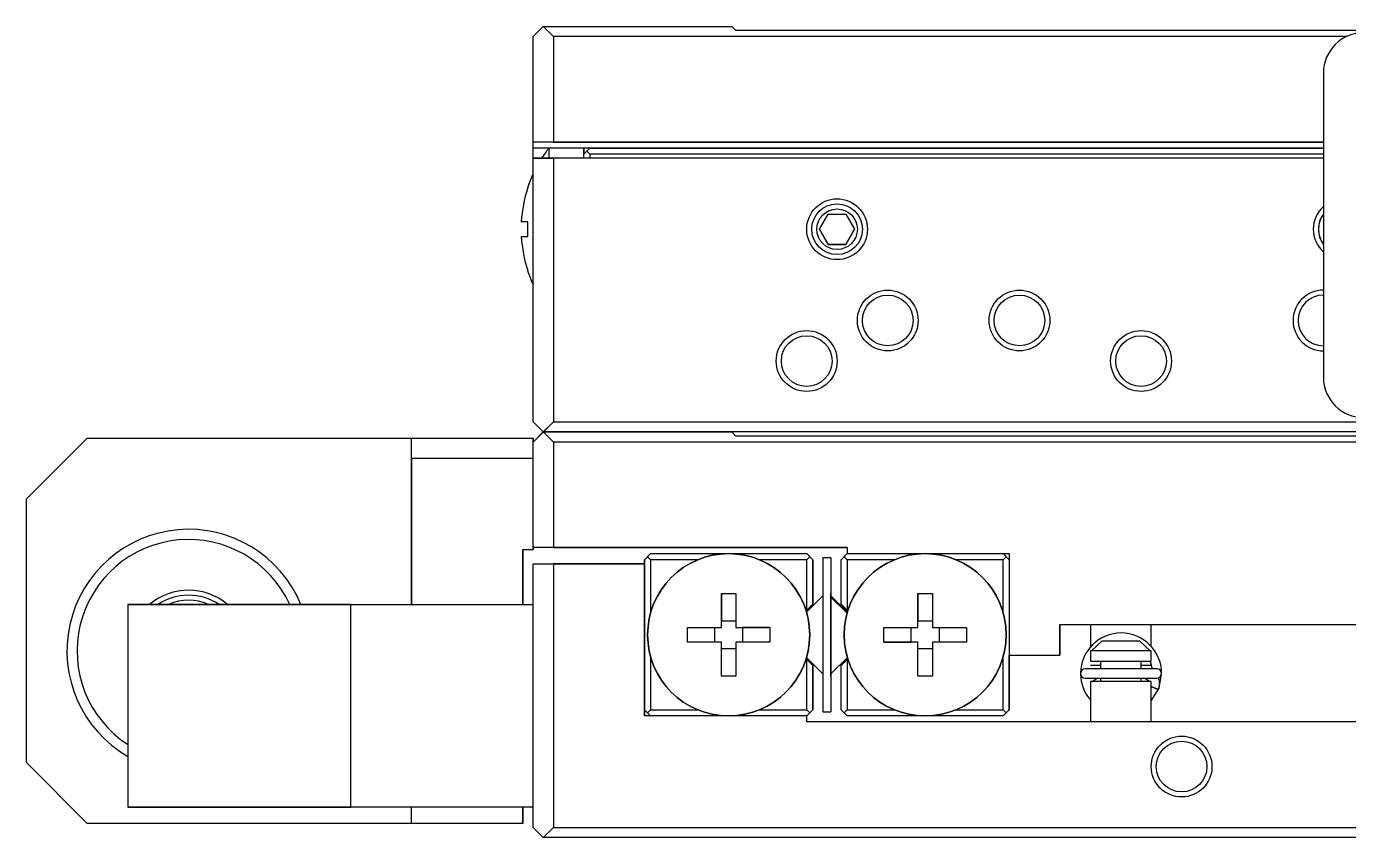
# Model space of a CAD drawing. Extents: x -121 to 391, y -8 to 276.
# Drawn here: x 32.1 to 97.3, y 236 to 276 of the extents above; entities that cross this region are included whole.
import ezdxf

# ---------------------------------------------------------------- set-up
doc = ezdxf.new("R2010")
doc.units = 0
doc.header["$LTSCALE"] = 10
doc.layers.get('0').update_dxf_attribs({"linetype": 'CONTINUOUS'})

msp = doc.modelspace()

# ---------------------------------------------------------------- linework, layer by layer
at = {"color": 7, "linetype": 'CONTINUOUS'}
for p, q in [((57.059176, 275.498501), (57.559176, 275.998501)), ((57.559176, 275.998501), (58.059176, 275.498501)), ((57.559176, 275.998501), (66.859176, 275.998501)), ((67.059176, 275.798501), (66.859176, 275.998501)), ((57.059176, 270.298501), (57.059176, 275.498501)), ((57.059176, 256.498501), (57.059176, 275.498501)), ((57.059176, 256.498501), (57.059176, 275.498501)), ((97.187396, 275.498501), (58.059176, 275.498501)), ((58.059176, 275.498501), (58.059176, 270.298501)), ((127.059176, 275.798501), (67.059176, 275.798501)), ((96.059176, 273.698501), (96.059176, 258.698501)), ((58.059176, 270.298501), (57.059176, 270.298501)), ((57.059176, 269.998501), (57.059176, 270.298501)), ((96.059176, 270.298501), (57.059176, 270.298501)), ((96.059176, 270.298501), (57.059176, 270.298501)), ((58.059176, 270.298501), (96.059176, 270.298501)), ((57.835701, 269.998501), (57.059176, 269.998501)), ((57.059176, 269.498501), (57.059176, 269.998501)), ((96.059176, 269.998501), (57.059176, 269.998501)), ((96.059176, 269.998501), (57.059176, 269.998501)), ((57.059176, 269.498501), (58.059176, 269.498501)), ((57.059176, 256.498501), (57.059176, 269.498501)), ((96.059176, 269.498501), (57.059176, 269.498501)), ((96.059176, 269.498501), (57.059176, 269.498501)), ((57.835701, 269.998501), (57.835701, 269.498501)), ((59.559176, 269.998501), (57.835701, 269.998501)), ((59.559176, 269.998501), (57.835701, 269.998501)), ((58.059176, 269.498501), (58.059176, 256.498501)), ((96.059176, 269.498501), (58.059176, 269.498501)), ((59.559176, 269.998501), (59.559176, 269.698501)), ((59.859176, 269.998501), (59.559176, 269.998501)), ((59.859176, 269.998501), (59.559176, 269.698501)), ((59.559176, 269.498501), (59.559176, 269.998501)), ((59.559176, 269.498501), (59.559176, 269.998501)), ((59.859176, 269.998501), (59.559176, 269.698501)), ((59.709176, 269.848501), (59.559176, 269.698501)), ((59.559176, 269.498501), (59.559176, 269.698501)), ((59.859176, 269.998501), (59.709176, 269.848501)), ((59.859176, 269.698501), (59.709176, 269.848501)), ((59.859176, 269.998501), (96.059176, 269.998501)), ((96.059176, 269.698501), (59.859176, 269.698501)), ((59.859176, 269.698501), (59.859176, 269.498501)), ((56.796594, 268.033932), (56.787545, 268.038345)), ((56.796594, 266.358501), (56.479145, 266.358501)), ((56.796594, 265.638501), (56.796594, 266.358501)), ((71.193151, 265.998501), (71.626163, 266.748501)), ((71.626163, 266.748501), (72.492189, 266.748501)), ((72.492189, 266.748501), (72.925202, 265.998501)), ((56.479145, 265.638501), (56.796594, 265.638501)), ((71.626163, 265.248501), (71.193151, 265.998501)), ((71.193151, 265.998501), (71.626163, 265.248501)), ((71.193151, 265.998501), (71.626163, 265.248501)), ((71.193151, 265.998501), (71.626163, 265.248501)), ((72.925202, 265.998501), (72.492189, 265.248501)), ((72.492189, 265.248501), (72.925202, 265.998501)), ((72.492189, 265.248501), (72.925202, 265.998501)), ((72.492189, 265.248501), (72.925202, 265.998501)), ((72.492189, 265.248501), (71.626163, 265.248501)), ((71.626163, 265.248501), (72.492189, 265.248501)), ((71.626163, 265.248501), (72.492189, 265.248501)), ((71.626163, 265.248501), (72.492189, 265.248501)), ((56.787545, 263.958657), (56.796594, 263.963071)), ((57.059176, 256.498501), (57.559176, 255.998501)), ((57.059176, 256.498501), (58.059176, 255.498501)), ((57.059176, 255.498501), (58.059176, 256.498501)), ((57.059176, 255.498501), (58.059176, 256.498501)), ((57.059176, 256.498501), (58.059176, 255.498501)), ((57.559176, 255.998501), (58.059176, 256.498501)), ((58.059176, 256.498501), (112.059176, 256.498501)), ((58.059176, 256.498501), (136.059176, 256.498501)), ((58.059176, 256.498501), (136.059176, 256.498501)), ((57.059176, 255.498501), (57.559176, 255.998501)), ((57.559176, 255.998501), (58.059176, 255.498501)), ((57.559176, 255.998501), (66.859176, 255.998501)), ((66.859176, 255.998501), (57.559176, 255.998501)), ((136.559176, 255.998501), (57.559176, 255.998501)), ((136.559176, 255.998501), (57.559176, 255.998501)), ((67.059176, 255.798501), (66.859176, 255.998501)), ((66.859176, 255.998501), (67.059176, 255.798501)), ((127.259176, 255.998501), (66.859176, 255.998501)), ((66.859176, 255.998501), (67.059176, 255.798501)), ((66.859176, 255.998501), (67.059176, 255.798501)), ((127.059176, 255.798501), (67.059176, 255.798501)), ((35.059176, 255.698501), (32.059176, 252.698501)), ((35.059176, 255.698501), (51.059176, 255.698501)), ((35.059176, 255.698501), (57.059176, 255.698501)), ((35.059176, 255.698501), (57.059176, 255.698501)), ((51.059176, 254.698501), (51.059176, 255.698501)), ((51.059176, 255.698501), (57.059176, 255.698501)), ((51.059176, 247.498501), (51.059176, 255.698501)), ((51.059176, 247.498501), (51.059176, 255.698501)), ((57.059176, 255.698501), (57.059176, 255.498501)), ((57.059176, 255.498501), (57.059176, 255.698501)), ((57.059176, 250.198501), (57.059176, 255.698501)), ((57.059176, 250.198501), (57.059176, 255.698501)), ((57.059176, 250.298501), (57.059176, 255.498501)), ((136.059176, 255.498501), (58.059176, 255.498501)), ((58.059176, 255.498501), (58.059176, 250.298501)), ((57.059176, 254.698501), (51.059176, 254.698501)), ((51.059176, 254.698501), (51.059176, 247.498501)), ((32.059176, 239.698501), (32.059176, 252.698501)), ((56.559176, 250.198501), (57.059176, 250.198501)), ((56.559176, 247.498501), (56.559176, 250.198501)), ((56.559176, 250.198501), (56.559176, 247.498501)), ((56.559176, 250.198501), (56.559176, 247.498501)), ((56.559176, 250.198501), (56.559176, 247.498501)), ((57.059176, 250.198501), (57.059176, 250.298501)), ((57.059176, 250.298501), (57.059176, 250.198501)), ((58.059176, 250.298501), (57.059176, 250.298501)), ((72.559176, 250.298501), (57.059176, 250.298501)), ((72.559176, 250.298501), (57.059176, 250.298501)), ((58.059176, 250.298501), (72.559176, 250.298501)), ((62.859176, 249.998501), (62.559176, 249.698501)), ((62.859176, 249.998501), (62.559176, 249.698501)), ((62.709176, 249.848501), (62.859176, 249.998501)), ((62.859176, 249.998501), (66.709176, 249.998501)), ((62.859176, 249.998501), (70.559176, 249.998501)), ((62.859176, 249.998501), (70.559176, 249.998501)), ((66.709176, 249.998501), (70.559176, 249.998501)), ((70.559176, 249.998501), (70.709176, 249.848501)), ((70.709176, 249.848501), (70.559176, 249.998501)), ((70.559176, 249.998501), (70.859176, 249.698501)), ((70.559176, 249.998501), (70.859176, 249.698501)), ((72.559176, 249.998501), (72.259176, 249.698501)), ((72.559176, 249.998501), (72.259176, 249.698501)), ((72.409176, 249.848501), (72.559176, 249.998501)), ((72.559176, 250.298501), (72.559176, 249.998501)), ((72.559176, 249.998501), (80.559176, 249.998501)), ((80.259176, 249.998501), (80.409176, 249.848501)), ((80.409176, 249.848501), (80.259176, 249.998501)), ((80.259176, 249.998501), (80.559176, 249.698501)), ((80.259176, 249.998501), (80.559176, 249.698501)), ((80.559176, 249.998501), (80.559176, 244.998501)), ((80.559176, 249.998501), (80.559176, 242.298501)), ((80.559176, 249.998501), (80.559176, 242.298501)), ((57.059176, 236.498501), (57.059176, 249.498501)), ((57.059176, 249.498501), (58.059176, 249.498501)), ((57.059176, 249.498501), (62.559176, 249.498501)), ((57.059176, 249.498501), (62.559176, 249.498501)), ((62.559176, 249.498501), (58.059176, 249.498501)), ((58.059176, 249.498501), (58.059176, 236.498501)), ((62.709176, 249.848501), (62.559176, 249.698501)), ((62.559176, 249.498501), (62.559176, 249.698501)), ((62.559176, 249.698501), (62.559176, 241.998501)), ((62.559176, 249.698501), (62.559176, 241.998501)), ((62.559176, 241.998501), (62.559176, 249.498501)), ((62.859176, 249.698501), (62.709176, 249.848501)), ((65.189308, 249.698501), (62.859176, 249.698501)), ((62.859176, 249.698501), (62.859176, 247.083628)), ((70.559176, 249.698501), (68.229045, 249.698501)), ((70.709176, 249.848501), (70.559176, 249.698501)), ((70.559176, 247.20821), (70.559176, 249.698501)), ((70.859176, 249.698501), (70.709176, 249.848501)), ((70.709176, 249.848501), (70.859176, 249.698501)), ((70.859176, 249.698501), (70.859176, 247.50821)), ((70.859176, 247.50821), (70.859176, 249.698501)), ((70.859176, 247.50821), (70.859176, 249.698501)), ((70.859176, 247.50821), (70.859176, 249.698501)), ((71.759176, 249.798501), (71.359176, 249.798501)), ((71.359176, 249.798501), (71.359176, 242.198501)), ((71.759176, 249.798501), (71.759176, 247.919822)), ((71.759176, 249.798501), (71.759176, 242.198501)), ((71.759176, 249.798501), (71.759176, 242.198501)), ((71.759176, 249.798501), (71.759176, 242.198501)), ((72.409176, 249.848501), (72.259176, 249.698501)), ((72.259176, 247.50821), (72.259176, 249.698501)), ((72.559176, 249.698501), (72.409176, 249.848501)), ((74.889308, 249.698501), (72.559176, 249.698501)), ((72.559176, 249.698501), (72.559176, 247.20821)), ((80.259176, 249.698501), (77.929045, 249.698501)), ((80.409176, 249.848501), (80.259176, 249.698501)), ((80.259176, 247.083628), (80.259176, 249.698501)), ((80.559176, 249.698501), (80.409176, 249.848501)), ((80.409176, 249.848501), (80.559176, 249.698501)), ((66.349176, 248.033932), (67.069176, 248.033932)), ((66.349176, 246.358501), (66.349176, 248.033932)), ((66.349176, 248.033932), (66.349176, 246.68653)), ((66.349176, 246.358501), (66.349176, 248.033932)), ((66.349176, 246.358501), (66.349176, 248.033932)), ((67.069176, 248.033932), (67.069176, 246.358501)), ((71.359176, 247.919822), (70.551131, 247.111777)), ((71.759176, 248.048501), (71.759176, 247.919822)), ((71.759176, 247.919822), (71.759176, 248.048501)), ((71.759176, 248.048501), (71.759176, 247.919822)), ((71.759176, 247.919822), (71.759176, 248.048501)), ((71.759176, 248.048501), (71.759176, 247.919822)), ((71.759176, 247.919822), (71.759176, 248.048501)), ((71.759176, 248.048501), (71.759176, 247.919822)), ((71.759176, 247.919822), (71.759176, 248.048501)), ((71.759176, 248.048501), (71.759176, 247.919822)), ((71.759176, 247.919822), (71.759176, 248.048501)), ((71.759176, 248.048501), (71.759176, 247.919822)), ((71.759176, 247.919822), (71.759176, 248.048501)), ((71.759176, 248.048501), (71.759176, 247.919822)), ((71.759176, 247.919822), (71.759176, 248.048501)), ((71.759176, 248.048501), (71.759176, 247.919822)), ((71.759176, 247.919822), (71.759176, 248.048501)), ((71.759176, 248.048501), (71.759176, 247.919822)), ((71.759176, 247.919822), (71.759176, 248.048501)), ((71.759176, 248.048501), (71.759176, 247.919822)), ((71.759176, 247.919822), (71.759176, 248.048501)), ((71.759176, 248.048501), (71.759176, 247.919822)), ((71.759176, 247.849111), (71.759176, 248.048501)), ((71.759176, 248.048501), (71.759176, 247.849111)), ((71.759176, 243.948501), (71.759176, 248.048501)), ((72.567221, 247.111777), (71.759176, 247.919822)), ((76.049176, 248.033932), (76.769176, 248.033932)), ((76.049176, 246.358501), (76.049176, 248.033932)), ((76.049176, 248.033932), (76.049176, 246.68653)), ((76.049176, 246.358501), (76.049176, 248.033932)), ((76.049176, 246.358501), (76.049176, 248.033932)), ((76.769176, 248.033932), (76.769176, 246.358501)), ((37.059176, 247.498501), (37.059176, 237.498501)), ((48.059176, 247.498501), (37.059176, 247.498501)), ((37.059176, 247.498501), (57.059176, 247.498501)), ((37.059176, 247.498501), (57.059176, 247.498501)), ((48.059176, 237.498501), (48.059176, 247.498501)), ((48.059176, 237.498501), (48.059176, 247.498501)), ((48.059176, 247.498501), (57.059176, 247.498501)), ((48.059176, 237.498501), (48.059176, 247.498501)), ((48.059176, 237.498501), (48.059176, 247.498501)), ((70.530764, 247.179798), (70.859176, 247.50821)), ((70.530764, 247.179798), (70.859176, 247.50821)), ((70.559176, 247.20821), (70.859176, 247.50821)), ((70.859176, 247.50821), (70.559176, 247.20821)), ((71.759176, 247.849111), (72.551666, 247.056621)), ((71.759176, 247.849111), (72.551666, 247.056621)), ((71.759176, 247.849111), (72.551666, 247.056621)), ((71.759176, 247.849111), (72.551666, 247.056621)), ((72.259176, 247.50821), (72.559176, 247.20821)), ((72.259176, 247.50821), (72.587588, 247.179798)), ((72.259176, 247.50821), (72.587588, 247.179798)), ((66.349176, 246.358501), (66.349176, 246.68653)), ((66.349176, 246.68653), (67.069176, 246.68653)), ((70.559176, 247.20821), (70.530764, 247.179798)), ((70.530764, 247.179798), (70.559176, 247.20821)), ((72.559176, 247.20821), (72.587588, 247.179798)), ((76.049176, 246.358501), (76.049176, 246.68653)), ((76.049176, 246.68653), (76.769176, 246.68653)), ((64.673746, 245.638501), (64.673746, 246.358501)), ((64.673746, 246.358501), (66.349176, 246.358501)), ((64.673746, 246.358501), (66.021147, 246.358501)), ((64.673746, 246.358501), (66.349176, 246.358501)), ((64.673746, 246.358501), (66.349176, 246.358501)), ((66.021147, 246.358501), (66.349176, 246.358501)), ((66.021147, 245.638501), (66.021147, 246.358501)), ((67.069176, 246.358501), (68.744607, 246.358501)), ((67.069176, 246.358501), (67.397205, 246.358501)), ((67.069176, 246.358501), (68.744607, 246.358501)), ((67.069176, 246.358501), (68.744607, 246.358501)), ((68.744607, 246.358501), (67.397205, 246.358501)), ((67.397205, 246.358501), (67.397205, 245.638501)), ((68.744607, 246.358501), (68.744607, 245.638501)), ((74.373746, 246.358501), (76.049176, 246.358501)), ((74.373746, 245.638501), (74.373746, 246.358501)), ((75.721147, 245.638501), (75.721147, 246.358501)), ((76.769176, 246.358501), (78.444607, 246.358501)), ((77.097205, 246.358501), (77.097205, 245.638501)), ((78.444607, 246.358501), (78.444607, 245.638501)), ((83.059176, 246.498501), (111.059176, 246.498501)), ((83.059176, 244.998501), (83.059176, 246.498501)), ((83.059176, 246.498501), (83.059176, 244.998501)), ((83.059176, 246.498501), (83.059176, 244.998501)), ((83.059176, 246.498501), (83.059176, 244.998501)), ((84.559176, 246.498501), (84.559176, 245.38903)), ((87.559176, 245.427672), (87.559176, 246.498501)), ((66.349176, 245.638501), (64.673746, 245.638501)), ((66.349176, 243.963071), (66.349176, 245.638501)), ((66.349176, 245.310472), (66.349176, 245.638501)), ((66.349176, 243.963071), (66.349176, 245.638501)), ((66.349176, 243.963071), (66.349176, 245.638501)), ((66.349176, 243.963071), (66.349176, 245.310472)), ((67.069176, 245.310472), (66.349176, 245.310472)), ((67.069176, 245.638501), (67.069176, 243.963071)), ((68.744607, 245.638501), (67.069176, 245.638501)), ((76.049176, 245.638501), (74.373746, 245.638501)), ((74.373746, 245.638501), (75.721147, 245.638501)), ((76.049176, 245.638501), (74.373746, 245.638501)), ((76.049176, 245.638501), (74.373746, 245.638501)), ((76.049176, 245.638501), (75.721147, 245.638501)), ((76.049176, 243.963071), (76.049176, 245.638501)), ((76.049176, 245.310472), (76.049176, 245.638501)), ((76.049176, 243.963071), (76.049176, 245.638501)), ((76.049176, 243.963071), (76.049176, 245.638501)), ((76.049176, 243.963071), (76.049176, 245.310472)), ((76.769176, 245.310472), (76.049176, 245.310472)), ((76.769176, 245.638501), (76.769176, 243.963071)), ((78.444607, 245.638501), (76.769176, 245.638501)), ((77.097205, 245.638501), (76.769176, 245.638501)), ((78.444607, 245.638501), (76.769176, 245.638501)), ((78.444607, 245.638501), (76.769176, 245.638501)), ((78.444607, 245.638501), (77.097205, 245.638501)), ((84.613493, 245.198501), (85.142661, 245.698501)), ((85.142661, 245.698501), (86.975691, 245.698501)), ((86.975691, 245.698501), (87.504859, 245.198501)), ((62.859176, 244.913375), (62.859176, 242.298501)), ((70.530764, 244.817204), (70.559176, 244.788793)), ((70.559176, 244.788793), (70.530764, 244.817204)), ((70.859176, 244.488793), (70.530764, 244.817204)), ((70.859176, 244.488793), (70.530764, 244.817204)), ((70.551131, 244.885226), (71.359176, 244.077181)), ((70.859176, 244.488793), (70.559176, 244.788793)), ((70.559176, 242.298501), (70.559176, 244.788793)), ((70.559176, 244.788793), (70.859176, 244.488793)), ((71.759176, 244.077181), (72.567221, 244.885226)), ((72.587588, 244.817204), (72.259176, 244.488793)), ((72.587588, 244.817204), (72.259176, 244.488793)), ((72.559176, 244.788793), (72.259176, 244.488793)), ((72.587588, 244.817204), (72.559176, 244.788793)), ((72.559176, 244.788793), (72.559176, 242.298501)), ((80.259176, 242.298501), (80.259176, 244.913375)), ((80.559176, 244.998501), (80.559176, 242.298501)), ((80.559176, 242.298501), (80.559176, 244.998501)), ((80.559176, 244.998501), (83.059176, 244.998501)), ((84.613493, 245.198501), (84.559176, 245.198501)), ((84.559176, 245.198501), (84.559176, 244.698501)), ((87.559176, 245.198501), (84.559176, 245.198501)), ((87.559176, 245.198501), (84.559176, 245.198501)), ((84.559176, 244.698501), (87.559176, 244.698501)), ((87.504859, 245.198501), (84.613493, 245.198501)), ((85.059176, 244.698501), (85.059176, 244.312641)), ((85.059176, 244.698501), (85.059176, 244.312641)), ((85.059176, 244.698501), (85.059176, 244.312641)), ((87.059176, 244.312641), (87.059176, 244.698501)), ((87.059176, 244.312641), (87.059176, 244.698501)), ((87.059176, 244.312641), (87.059176, 244.698501)), ((87.500651, 244.698654), (87.610011, 244.312688)), ((87.559176, 245.198501), (87.504859, 245.198501)), ((87.559176, 244.698501), (87.559176, 245.198501)), ((70.859176, 244.488793), (70.859176, 242.298501)), ((70.859176, 242.298501), (70.859176, 244.488793)), ((70.859176, 242.298501), (70.859176, 244.488793)), ((70.859176, 242.298501), (70.859176, 244.488793)), ((71.759176, 244.077181), (71.759176, 243.948501)), ((71.759176, 243.948501), (71.759176, 244.077181)), ((71.759176, 244.077181), (71.759176, 243.948501)), ((71.759176, 243.948501), (71.759176, 244.077181)), ((71.759176, 244.077181), (71.759176, 243.948501)), ((71.759176, 243.948501), (71.759176, 244.077181)), ((71.759176, 244.077181), (71.759176, 243.948501)), ((71.759176, 243.948501), (71.759176, 244.077181)), ((71.759176, 244.077181), (71.759176, 243.948501)), ((71.759176, 243.948501), (71.759176, 244.077181)), ((71.759176, 244.077181), (71.759176, 243.948501)), ((71.759176, 243.948501), (71.759176, 244.077181)), ((71.759176, 244.077181), (71.759176, 243.948501)), ((71.759176, 243.948501), (71.759176, 244.077181)), ((71.759176, 244.077181), (71.759176, 243.948501)), ((71.759176, 243.948501), (71.759176, 244.077181)), ((71.759176, 244.077181), (71.759176, 243.948501)), ((71.759176, 243.948501), (71.759176, 244.077181)), ((71.759176, 244.077181), (71.759176, 243.948501)), ((71.759176, 243.948501), (71.759176, 244.077181)), ((71.759176, 244.077181), (71.759176, 243.948501)), ((71.759176, 243.948501), (71.759176, 244.077181)), ((71.759176, 244.077181), (71.759176, 243.948501)), ((71.759176, 244.077181), (71.759176, 242.198501)), ((72.259176, 242.298501), (72.259176, 244.488793)), ((87.850785, 244.312641), (84.300785, 244.312641)), ((84.559176, 244.498501), (85.059176, 244.498501)), ((85.059176, 244.498501), (85.059176, 244.312641)), ((87.059176, 244.498501), (87.559176, 244.498501)), ((87.059176, 244.312641), (87.059176, 244.498501)), ((87.559176, 244.498501), (87.559176, 244.538476)), ((87.945457, 243.379521), (88.074738, 244.061799)), ((67.069176, 243.963071), (66.349176, 243.963071)), ((76.769176, 243.963071), (76.049176, 243.963071)), ((84.212414, 243.364798), (84.217274, 243.35099)), ((84.212414, 243.364798), (84.219234, 243.345421)), ((84.212544, 243.364844), (84.213018, 243.363413)), ((84.213018, 243.363413), (84.213585, 243.361715)), ((84.213585, 243.361715), (84.213961, 243.360595)), ((84.213961, 243.360595), (84.214419, 243.35924)), ((84.214419, 243.35924), (84.215186, 243.356994)), ((84.215186, 243.356994), (84.215622, 243.355725)), ((84.215622, 243.355725), (84.216142, 243.354224)), ((84.216142, 243.354224), (84.216468, 243.353287)), ((84.216378, 243.350603), (84.246359, 243.28109)), ((84.216378, 243.350603), (84.246359, 243.28109)), ((84.216468, 243.353287), (84.216919, 243.351999)), ((84.216919, 243.351999), (84.217274, 243.35099)), ((84.217274, 243.35099), (84.21777, 243.349588)), ((84.21777, 243.349588), (84.218254, 243.348231)), ((84.218254, 243.348231), (84.219261, 243.345431)), ((84.219261, 243.345431), (84.232739, 243.310992)), ((84.300785, 243.862641), (87.850785, 243.862641)), ((87.559176, 243.698501), (84.559176, 243.698501)), ((84.559176, 243.698501), (84.559176, 241.698501)), ((84.648916, 243.698503), (84.901341, 243.862641)), ((85.059176, 243.862641), (85.059176, 243.698501)), ((85.059176, 243.862641), (85.059176, 243.698501)), ((85.059176, 243.862641), (85.059176, 243.698501)), ((85.059176, 243.862641), (85.059176, 243.698501)), ((87.059176, 243.698501), (87.059176, 243.862641)), ((87.059176, 243.698501), (87.059176, 243.862641)), ((87.059176, 243.698501), (87.059176, 243.862641)), ((87.059176, 243.698501), (87.059176, 243.862641)), ((87.250228, 243.862641), (87.50264, 243.698534)), ((87.913545, 243.301521), (87.559141, 243.434661)), ((87.559176, 241.698501), (87.559176, 243.698501)), ((87.571759, 243.438506), (87.559176, 243.44521)), ((87.585362, 243.43151), (87.571759, 243.438506)), ((87.599883, 243.424271), (87.585362, 243.43151)), ((87.615219, 243.416843), (87.599883, 243.424271)), ((87.631257, 243.409281), (87.615219, 243.416843)), ((87.64788, 243.401639), (87.631257, 243.409281)), ((87.664966, 243.393973), (87.64788, 243.401639)), ((87.682392, 243.386338), (87.664966, 243.393973)), ((87.70003, 243.378792), (87.682392, 243.386338)), ((87.717751, 243.371387), (87.70003, 243.378792)), ((87.735427, 243.36418), (87.717751, 243.371387)), ((87.752928, 243.357221), (87.735427, 243.36418)), ((87.770126, 243.350563), (87.752928, 243.357221)), ((87.786897, 243.344253), (87.770126, 243.350563)), ((87.803118, 243.338337), (87.786897, 243.344253)), ((87.899925, 243.2692), (87.945457, 243.379521)), ((87.919448, 243.868301), (87.917529, 243.872843)), ((87.91883, 243.310992), (87.93129, 243.342637)), ((87.93248, 243.834853), (87.919448, 243.868301)), ((87.93129, 243.342637), (87.942805, 243.376635)), ((87.943828, 243.800804), (87.93248, 243.834853)), ((87.942805, 243.376635), (87.95261, 243.41116)), ((87.953464, 243.766238), (87.943828, 243.800804)), ((87.95261, 243.41116), (87.96068, 243.446125)), ((87.961364, 243.731239), (87.953464, 243.766238)), ((87.96068, 243.446125), (87.966996, 243.481444)), ((87.96751, 243.695894), (87.961364, 243.731239)), ((87.966996, 243.481444), (87.971543, 243.517029)), ((87.971886, 243.66029), (87.96751, 243.695894)), ((87.971543, 243.517029), (87.97431, 243.552795)), ((87.974481, 243.624513), (87.971886, 243.66029)), ((87.97431, 243.552795), (87.97529, 243.588652)), ((87.97529, 243.588652), (87.974481, 243.624513)), ((84.232876, 243.313459), (84.232557, 243.311868)), ((84.232557, 243.311868), (84.233094, 243.312092)), ((84.232739, 243.310992), (84.232557, 243.311868)), ((84.233388, 243.311164), (84.246359, 243.28109)), ((87.559282, 242.747626), (87.918235, 243.311292)), ((87.818671, 243.332859), (87.803118, 243.338337)), ((87.833442, 243.327859), (87.818671, 243.332859)), ((87.847324, 243.323373), (87.833442, 243.327859)), ((87.860215, 243.319433), (87.847324, 243.323373)), ((87.872021, 243.316069), (87.860215, 243.319433)), ((87.882656, 243.313305), (87.872021, 243.316069)), ((87.892044, 243.311161), (87.882656, 243.313305)), ((87.900114, 243.309652), (87.892044, 243.311161)), ((87.906809, 243.308791), (87.900114, 243.309652)), ((87.912079, 243.308583), (87.906809, 243.308791)), ((87.915887, 243.309029), (87.912079, 243.308583)), ((87.914348, 243.302134), (87.913545, 243.301521)), ((87.918203, 243.310127), (87.915887, 243.309029)), ((87.919012, 243.311868), (87.918203, 243.310127)), ((62.559176, 242.298501), (62.709176, 242.148501)), ((62.559176, 242.298501), (62.559176, 241.998501)), ((62.559176, 242.298501), (62.559176, 241.998501)), ((62.559176, 242.298501), (62.559176, 241.998501)), ((62.559176, 242.298501), (62.559176, 241.998501)), ((62.559176, 242.298501), (62.559176, 241.998501)), ((62.559176, 242.298501), (62.559176, 241.998501)), ((62.559176, 242.298501), (62.559176, 241.998501)), ((62.559176, 242.298501), (62.559176, 241.998501)), ((62.559176, 242.298501), (62.559176, 241.998501)), ((62.559176, 242.298501), (62.559176, 241.998501)), ((62.559176, 242.298501), (62.559176, 241.998501)), ((62.559176, 242.298501), (62.859176, 241.998501)), ((62.559176, 242.298501), (62.859176, 241.998501)), ((62.709176, 242.148501), (62.859176, 242.298501)), ((62.859176, 241.998501), (62.709176, 242.148501)), ((62.859176, 242.298501), (65.189308, 242.298501)), ((68.229045, 242.298501), (70.559176, 242.298501)), ((70.559176, 242.298501), (70.709176, 242.148501)), ((70.559176, 241.998501), (70.859176, 242.298501)), ((70.559176, 241.998501), (70.859176, 242.298501)), ((70.709176, 242.148501), (70.559176, 241.998501)), ((70.559176, 241.998501), (70.709176, 242.148501)), ((70.709176, 242.148501), (70.859176, 242.298501)), ((70.859176, 242.298501), (70.709176, 242.148501)), ((71.359176, 242.198501), (71.759176, 242.198501)), ((72.259176, 242.298501), (72.409176, 242.148501)), ((72.259176, 242.298501), (72.559176, 241.998501)), ((72.259176, 242.298501), (72.559176, 241.998501)), ((72.409176, 242.148501), (72.559176, 242.298501)), ((72.559176, 241.998501), (72.409176, 242.148501)), ((72.559176, 242.298501), (74.889308, 242.298501)), ((77.929045, 242.298501), (80.259176, 242.298501)), ((80.259176, 242.298501), (80.409176, 242.148501)), ((80.259176, 241.998501), (80.559176, 242.298501)), ((80.259176, 241.998501), (80.559176, 242.298501)), ((80.409176, 242.148501), (80.259176, 241.998501)), ((80.259176, 241.998501), (80.409176, 242.148501)), ((80.409176, 242.148501), (80.559176, 242.298501)), ((80.559176, 242.298501), (80.409176, 242.148501)), ((70.559176, 241.998501), (62.559176, 241.998501)), ((70.559176, 241.698501), (70.559176, 241.998501)), ((123.559176, 241.698501), (70.559176, 241.698501)), ((76.409176, 241.998501), (72.559176, 241.998501)), ((80.259176, 241.998501), (72.559176, 241.998501)), ((80.259176, 241.998501), (72.559176, 241.998501)), ((80.259176, 241.998501), (76.409176, 241.998501)), ((32.059176, 239.698501), (35.059176, 236.698501)), ((37.059176, 237.498501), (48.059176, 237.498501)), ((57.059176, 237.498501), (37.059176, 237.498501)), ((57.059176, 237.498501), (37.059176, 237.498501)), ((57.059176, 237.498501), (48.059176, 237.498501)), ((51.059176, 236.698501), (51.059176, 237.498501)), ((56.559176, 237.498501), (56.559176, 236.698501)), ((56.559176, 236.698501), (56.559176, 237.498501)), ((56.559176, 236.698501), (56.559176, 237.498501)), ((56.559176, 236.698501), (56.559176, 237.498501)), ((51.059176, 236.698501), (35.059176, 236.698501)), ((56.559176, 236.698501), (35.059176, 236.698501)), ((56.559176, 236.698501), (35.059176, 236.698501)), ((56.559176, 236.698501), (51.059176, 236.698501)), ((57.059176, 236.498501), (57.559176, 235.998501)), ((57.559176, 235.998501), (58.059176, 236.498501)), ((58.059176, 236.498501), (136.059176, 236.498501)), ((136.559176, 235.998501), (57.559176, 235.998501))]:
    msp.add_line(p, q, dxfattribs=at)
at = {"color": 3, "linetype": 'CONTINUOUS'}
for centre in [(72.059176, 265.998501), (74.559176, 261.498501), (81.059176, 261.498501), (70.559176, 259.498501), (87.059176, 259.498501), (89.059176, 239.498501)]:
    msp.add_circle(centre, 1.5, dxfattribs=at)
at = {"color": 7, "linetype": 'CONTINUOUS'}
for centre, radius in [((72.059176, 265.998501), 1.25), ((72.059176, 265.998501), 1), ((74.559176, 261.498501), 1.25), ((81.059176, 261.498501), 1.25), ((70.559176, 259.498501), 1.25), ((87.059176, 259.498501), 1.25), ((66.709176, 245.998501), 4), ((66.709176, 245.998501), 4), ((76.409176, 245.998501), 4), ((76.409176, 245.998501), 4), ((89.059176, 239.498501), 1.25)]:
    msp.add_circle(centre, radius, dxfattribs=at)
for centre, radius, start, end in [((98.059176, 273.698501), 2, 90, 180), ((62.959176, 265.998501), 6.5, 142.020128, 147.42103), ((62.959176, 265.998501), 6.5, 155.188368, 161.710277), ((62.959176, 265.998501), 6.490023, 161.722202, 176.820185), ((97.059176, 265.998501), 1.25, 143.130102, 180), ((97.059176, 265.998501), 1.25, 143.130102, 216.869898), ((97.059176, 265.998501), 1.25, 143.130102, 216.869898), ((62.959176, 265.998501), 6.490023, 183.179815, 198.277798), ((97.059176, 265.998501), 1.25, 180, 216.869898), ((62.959176, 265.998501), 6.5, 198.289723, 204.811632), ((96.059176, 261.498501), 1.25, 90, 180), ((96.059176, 261.498501), 1.25, 90, 270), ((96.059176, 261.498501), 1.25, 90, 270), ((96.059176, 261.498501), 1.25, 180, 270), ((98.059176, 258.698501), 2, 180, 270), ((40.059176, 245.198501), 6, 22.54031, 240.000001), ((40.059176, 245.198501), 5.5, 24.719851, 236.944276), ((66.709176, 245.998501), 4, 90, 270), ((66.709176, 245.998501), 4, 270, 90), ((76.409176, 245.998501), 4, 90, 270), ((76.409176, 245.998501), 4, 270, 90), ((40.059176, 245.198501), 3, 50.055495, 129.944505), ((40.059176, 245.198501), 2.5, 66.926082, 113.073918), ((86.075824, 244.087596), 1.999141, 0.618796, 179.312367), ((84.300785, 244.087641), 0.225, 90, 270), ((86.080307, 244.089213), 2.003705, 180.774764, 220.599023), ((87.850785, 244.087641), 0.225, 270, 90)]:
    msp.add_arc(centre, radius, start, end, dxfattribs=at)
at = {"color": 3, "linetype": 'CONTINUOUS'}
for centre, radius, start, end in [((97.059176, 265.998501), 1.5, 131.810315, 228.189685), ((96.059176, 261.498501), 1.5, 90, 270), ((40.059176, 245.198501), 2.75, 56.758097, 123.241903)]:
    msp.add_arc(centre, radius, start, end, dxfattribs=at)

doc.saveas('drawing.dxf')
